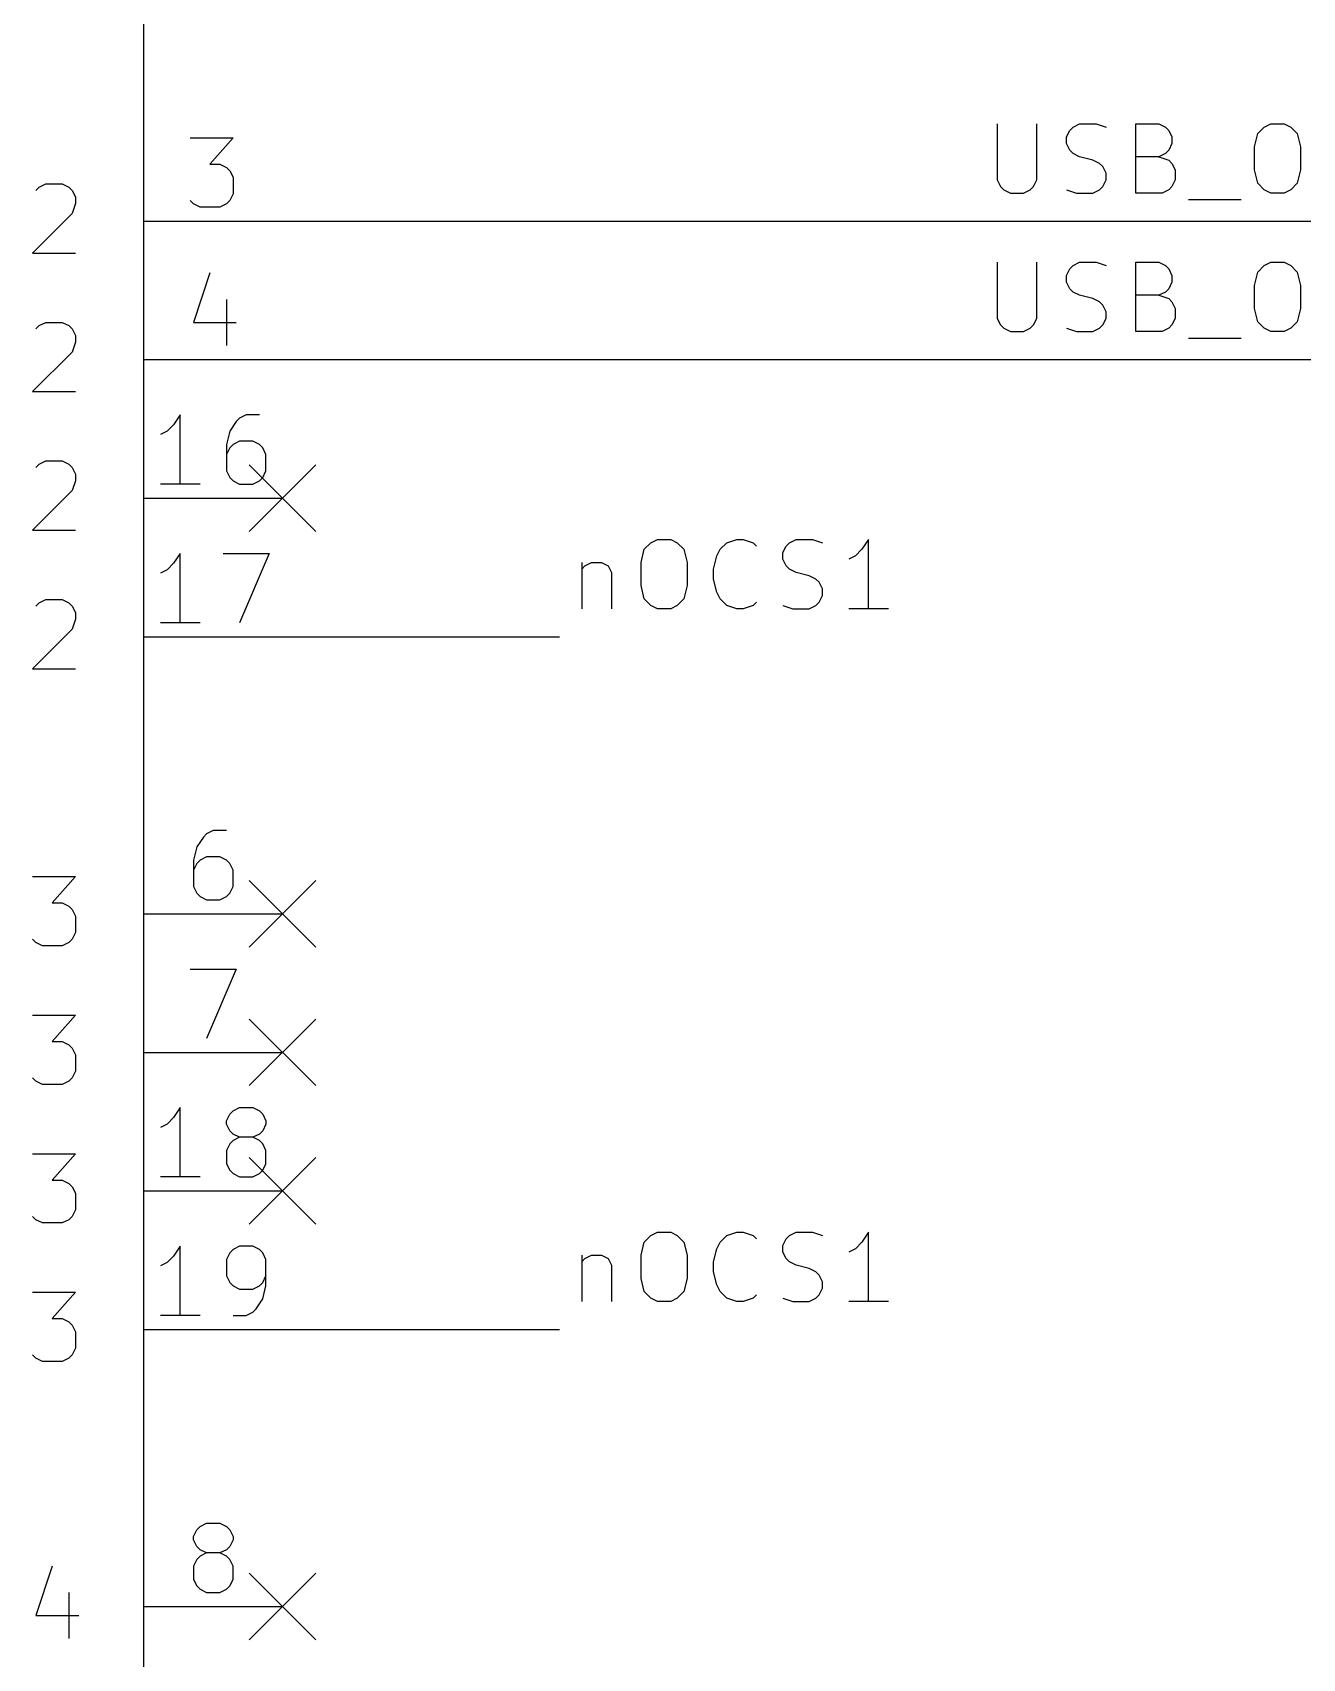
# Model space of a CAD drawing. Header units: millimetres. Extents: x 10 to 287, y -200 to -10.
# Drawn here: x 208.78 to 232.07, y -124.14 to -94.33 of the extents above; entities that cross this region are included whole.
import ezdxf

# ---------------------------------------------------------------- set-up
doc = ezdxf.new("R2010")
doc.units = ezdxf.units.MM
for name, color, linetype in [('BLUE', 174, 'CONTINUOUS'), ('GREENSIXTYFIVE', 129, 'CONTINUOUS'), ('LIGHTGREEN', 92, 'CONTINUOUS'), ('LIGHTRED', 12, 'CONTINUOUS'), ('RED', 14, 'CONTINUOUS'), ('REDSIX', 19, 'CONTINUOUS'), ('WHITE', 250, 'CONTINUOUS')]:
    doc.layers.add(name, color=color, linetype=linetype)

msp = doc.modelspace()

# ---------------------------------------------------------------- linework, layer by layer
at = {"layer": 'BLUE', "linetype": 'CONTINUOUS'}
for p, q in [((212.7504, -102.2604), (213.9696, -103.4796)), ((213.9696, -102.2604), (212.7504, -103.4796)), ((212.7504, -109.8804), (213.9696, -111.0996)), ((213.9696, -109.8804), (212.7504, -111.0996)), ((212.7504, -112.4204), (213.9696, -113.6396)), ((213.9696, -112.4204), (212.7504, -113.6396)), ((212.7504, -114.9604), (213.9696, -116.1796)), ((213.9696, -114.9604), (212.7504, -116.1796)), ((212.7504, -122.5804), (213.9696, -123.7996)), ((213.9696, -122.5804), (212.7504, -123.7996))]:
    msp.add_line(p, q, dxfattribs=at)
at = {"layer": 'GREENSIXTYFIVE', "linetype": 'CONTINUOUS'}
for p, q in [((208.8364, -97.2285), (208.8968, -97.168)), ((208.8364, -97.2285), (208.8968, -97.168)), ((208.8968, -97.168), (209.0178, -97.1075)), ((208.8968, -97.168), (209.0178, -97.1075)), ((209.0178, -97.1075), (209.3202, -97.1075)), ((209.0178, -97.1075), (209.3202, -97.1075)), ((209.3202, -97.1075), (209.4411, -97.168)), ((209.3202, -97.1075), (209.4411, -97.168)), ((209.4411, -97.168), (209.5016, -97.2285)), ((209.4411, -97.168), (209.5016, -97.2285)), ((209.5016, -97.2285), (209.5621, -97.3494)), ((209.5016, -97.2285), (209.5621, -97.3494)), ((209.5621, -97.3494), (209.5621, -97.4704)), ((209.5621, -97.3494), (209.5621, -97.4704)), ((209.5016, -97.6518), (208.7759, -98.3775)), ((209.5016, -97.6518), (208.7759, -98.3775)), ((209.5621, -97.4704), (209.5016, -97.6518)), ((209.5621, -97.4704), (209.5016, -97.6518)), ((208.7759, -98.3775), (209.5621, -98.3775)), ((208.7759, -98.3775), (209.5621, -98.3775)), ((208.8364, -99.7685), (208.8968, -99.708)), ((208.8364, -99.7685), (208.8968, -99.708)), ((208.8968, -99.708), (209.0178, -99.6475)), ((208.8968, -99.708), (209.0178, -99.6475)), ((209.0178, -99.6475), (209.3202, -99.6475)), ((209.0178, -99.6475), (209.3202, -99.6475)), ((209.3202, -99.6475), (209.4411, -99.708)), ((209.3202, -99.6475), (209.4411, -99.708)), ((209.4411, -99.708), (209.5016, -99.7685)), ((209.4411, -99.708), (209.5016, -99.7685)), ((209.5016, -99.7685), (209.5621, -99.8894)), ((209.5016, -99.7685), (209.5621, -99.8894)), ((209.5621, -100.0104), (209.5016, -100.1918)), ((209.5621, -100.0104), (209.5016, -100.1918)), ((209.5621, -99.8894), (209.5621, -100.0104)), ((209.5621, -99.8894), (209.5621, -100.0104)), ((209.5016, -100.1918), (208.7759, -100.9175)), ((209.5016, -100.1918), (208.7759, -100.9175)), ((208.7759, -100.9175), (209.5621, -100.9175)), ((208.7759, -100.9175), (209.5621, -100.9175)), ((208.8968, -102.248), (209.0178, -102.1875)), ((208.8968, -102.248), (209.0178, -102.1875)), ((209.0178, -102.1875), (209.3202, -102.1875)), ((209.0178, -102.1875), (209.3202, -102.1875)), ((209.3202, -102.1875), (209.4411, -102.248)), ((209.3202, -102.1875), (209.4411, -102.248)), ((208.8364, -102.3085), (208.8968, -102.248)), ((208.8364, -102.3085), (208.8968, -102.248)), ((209.4411, -102.248), (209.5016, -102.3085)), ((209.4411, -102.248), (209.5016, -102.3085)), ((209.5016, -102.3085), (209.5621, -102.4294)), ((209.5016, -102.3085), (209.5621, -102.4294)), ((209.5621, -102.4294), (209.5621, -102.5504)), ((209.5621, -102.4294), (209.5621, -102.5504)), ((209.5016, -102.7318), (208.7759, -103.4575)), ((209.5016, -102.7318), (208.7759, -103.4575)), ((209.5621, -102.5504), (209.5016, -102.7318)), ((209.5621, -102.5504), (209.5016, -102.7318)), ((208.7759, -103.4575), (209.5621, -103.4575)), ((208.7759, -103.4575), (209.5621, -103.4575)), ((208.8364, -104.8485), (208.8968, -104.788)), ((208.8364, -104.8485), (208.8968, -104.788)), ((208.8968, -104.788), (209.0178, -104.7275)), ((208.8968, -104.788), (209.0178, -104.7275)), ((209.0178, -104.7275), (209.3202, -104.7275)), ((209.0178, -104.7275), (209.3202, -104.7275)), ((209.3202, -104.7275), (209.4411, -104.788)), ((209.3202, -104.7275), (209.4411, -104.788)), ((209.4411, -104.788), (209.5016, -104.8485)), ((209.4411, -104.788), (209.5016, -104.8485)), ((209.5016, -104.8485), (209.5621, -104.9694)), ((209.5016, -104.8485), (209.5621, -104.9694)), ((209.5621, -105.0904), (209.5016, -105.2718)), ((209.5621, -105.0904), (209.5016, -105.2718)), ((209.5621, -104.9694), (209.5621, -105.0904)), ((209.5621, -104.9694), (209.5621, -105.0904)), ((209.5016, -105.2718), (208.7759, -105.9975)), ((209.5016, -105.2718), (208.7759, -105.9975)), ((208.7759, -105.9975), (209.5621, -105.9975)), ((208.7759, -105.9975), (209.5621, -105.9975)), ((208.7759, -109.8075), (209.5621, -109.8075)), ((208.7759, -109.8075), (209.5621, -109.8075)), ((209.5621, -109.8075), (209.1387, -110.2913)), ((209.5621, -109.8075), (209.1387, -110.2913)), ((209.1387, -110.2913), (209.3202, -110.2913)), ((209.1387, -110.2913), (209.3202, -110.2913)), ((209.3202, -110.2913), (209.4411, -110.3518)), ((209.3202, -110.2913), (209.4411, -110.3518)), ((209.4411, -110.3518), (209.5016, -110.4123)), ((209.4411, -110.3518), (209.5016, -110.4123)), ((209.5016, -110.4123), (209.5621, -110.5332)), ((209.5016, -110.4123), (209.5621, -110.5332)), ((209.5621, -110.5332), (209.5621, -110.8356)), ((209.5621, -110.5332), (209.5621, -110.8356)), ((209.5621, -110.8356), (209.5016, -110.9566)), ((209.5621, -110.8356), (209.5016, -110.9566)), ((208.8364, -111.0171), (208.7759, -110.9566)), ((208.8364, -111.0171), (208.7759, -110.9566)), ((208.9573, -111.0775), (208.8364, -111.0171)), ((208.9573, -111.0775), (208.8364, -111.0171)), ((209.3202, -111.0775), (208.9573, -111.0775)), ((209.3202, -111.0775), (208.9573, -111.0775)), ((209.4411, -111.0171), (209.3202, -111.0775)), ((209.4411, -111.0171), (209.3202, -111.0775)), ((209.5016, -110.9566), (209.4411, -111.0171)), ((209.5016, -110.9566), (209.4411, -111.0171)), ((208.7759, -112.3475), (209.5621, -112.3475)), ((208.7759, -112.3475), (209.5621, -112.3475)), ((209.5621, -112.3475), (209.1387, -112.8313)), ((209.5621, -112.3475), (209.1387, -112.8313)), ((209.1387, -112.8313), (209.3202, -112.8313)), ((209.1387, -112.8313), (209.3202, -112.8313)), ((209.3202, -112.8313), (209.4411, -112.8918)), ((209.3202, -112.8313), (209.4411, -112.8918)), ((209.4411, -112.8918), (209.5016, -112.9523)), ((209.4411, -112.8918), (209.5016, -112.9523)), ((209.5016, -112.9523), (209.5621, -113.0732)), ((209.5016, -112.9523), (209.5621, -113.0732)), ((209.5621, -113.0732), (209.5621, -113.3756)), ((209.5621, -113.0732), (209.5621, -113.3756)), ((208.8364, -113.5571), (208.7759, -113.4966)), ((208.8364, -113.5571), (208.7759, -113.4966)), ((208.9573, -113.6175), (208.8364, -113.5571)), ((208.9573, -113.6175), (208.8364, -113.5571)), ((209.4411, -113.5571), (209.3202, -113.6175)), ((209.4411, -113.5571), (209.3202, -113.6175)), ((209.5016, -113.4966), (209.4411, -113.5571)), ((209.5016, -113.4966), (209.4411, -113.5571)), ((209.5621, -113.3756), (209.5016, -113.4966)), ((209.5621, -113.3756), (209.5016, -113.4966)), ((209.3202, -113.6175), (208.9573, -113.6175)), ((209.3202, -113.6175), (208.9573, -113.6175)), ((208.7759, -114.8875), (209.5621, -114.8875)), ((208.7759, -114.8875), (209.5621, -114.8875)), ((209.5621, -114.8875), (209.1387, -115.3713)), ((209.5621, -114.8875), (209.1387, -115.3713)), ((209.1387, -115.3713), (209.3202, -115.3713)), ((209.1387, -115.3713), (209.3202, -115.3713)), ((209.3202, -115.3713), (209.4411, -115.4318)), ((209.3202, -115.3713), (209.4411, -115.4318)), ((209.4411, -115.4318), (209.5016, -115.4923)), ((209.4411, -115.4318), (209.5016, -115.4923)), ((209.5016, -115.4923), (209.5621, -115.6132)), ((209.5016, -115.4923), (209.5621, -115.6132)), ((209.5621, -115.6132), (209.5621, -115.9156)), ((209.5621, -115.6132), (209.5621, -115.9156)), ((209.5621, -115.9156), (209.5016, -116.0366)), ((209.5621, -115.9156), (209.5016, -116.0366)), ((208.8364, -116.0971), (208.7759, -116.0366)), ((208.8364, -116.0971), (208.7759, -116.0366)), ((208.9573, -116.1575), (208.8364, -116.0971)), ((208.9573, -116.1575), (208.8364, -116.0971)), ((209.3202, -116.1575), (208.9573, -116.1575)), ((209.3202, -116.1575), (208.9573, -116.1575)), ((209.4411, -116.0971), (209.3202, -116.1575)), ((209.4411, -116.0971), (209.3202, -116.1575)), ((209.5016, -116.0366), (209.4411, -116.0971)), ((209.5016, -116.0366), (209.4411, -116.0971)), ((208.7759, -117.4275), (209.5621, -117.4275)), ((208.7759, -117.4275), (209.5621, -117.4275)), ((209.5621, -117.4275), (209.1387, -117.9113)), ((209.5621, -117.4275), (209.1387, -117.9113)), ((209.1387, -117.9113), (209.3202, -117.9113)), ((209.1387, -117.9113), (209.3202, -117.9113)), ((209.3202, -117.9113), (209.4411, -117.9718)), ((209.3202, -117.9113), (209.4411, -117.9718)), ((209.4411, -117.9718), (209.5016, -118.0323)), ((209.4411, -117.9718), (209.5016, -118.0323)), ((209.5016, -118.0323), (209.5621, -118.1532)), ((209.5016, -118.0323), (209.5621, -118.1532)), ((209.5621, -118.1532), (209.5621, -118.4556)), ((209.5621, -118.1532), (209.5621, -118.4556)), ((208.8364, -118.6371), (208.7759, -118.5766)), ((208.8364, -118.6371), (208.7759, -118.5766)), ((209.5016, -118.5766), (209.4411, -118.6371)), ((209.5016, -118.5766), (209.4411, -118.6371)), ((209.5621, -118.4556), (209.5016, -118.5766)), ((209.5621, -118.4556), (209.5016, -118.5766)), ((208.9573, -118.6975), (208.8364, -118.6371)), ((208.9573, -118.6975), (208.8364, -118.6371)), ((209.3202, -118.6975), (208.9573, -118.6975)), ((209.3202, -118.6975), (208.9573, -118.6975)), ((209.4411, -118.6371), (209.3202, -118.6975)), ((209.4411, -118.6371), (209.3202, -118.6975)), ((209.1387, -122.4471), (208.8364, -123.3542)), ((209.1387, -122.4471), (208.8364, -123.3542)), ((209.4411, -122.9309), (209.4411, -123.7775)), ((209.4411, -122.9309), (209.4411, -123.7775)), ((208.8364, -123.3542), (209.6225, -123.3542)), ((208.8364, -123.3542), (209.6225, -123.3542))]:
    msp.add_line(p, q, dxfattribs=at)
at = {"layer": 'LIGHTGREEN', "linetype": 'CONTINUOUS'}
for p, q in [((213.36, -97.79), (243.84, -97.79)), ((213.36, -100.33), (241.3, -100.33)), ((213.36, -105.41), (218.44, -105.41)), ((213.36, -118.11), (218.44, -118.11))]:
    msp.add_line(p, q, dxfattribs=at)
at = {"layer": 'LIGHTRED', "linetype": 'CONTINUOUS'}
for p, q in [((211.6667, -96.2629), (212.4529, -96.2629)), ((211.6667, -96.2629), (212.4529, -96.2629)), ((212.4529, -96.2629), (212.0295, -96.7467)), ((212.4529, -96.2629), (212.0295, -96.7467)), ((212.0295, -96.7467), (212.211, -96.7467)), ((212.0295, -96.7467), (212.211, -96.7467)), ((212.211, -96.7467), (212.3319, -96.8072)), ((212.211, -96.7467), (212.3319, -96.8072)), ((212.3319, -96.8072), (212.3924, -96.8677)), ((212.3319, -96.8072), (212.3924, -96.8677)), ((212.3924, -96.8677), (212.4529, -96.9886)), ((212.3924, -96.8677), (212.4529, -96.9886)), ((212.4529, -96.9886), (212.4529, -97.291)), ((212.4529, -96.9886), (212.4529, -97.291)), ((211.7272, -97.4725), (211.6667, -97.412)), ((211.7272, -97.4725), (211.6667, -97.412)), ((212.3924, -97.412), (212.3319, -97.4725)), ((212.3924, -97.412), (212.3319, -97.4725)), ((212.4529, -97.291), (212.3924, -97.412)), ((212.4529, -97.291), (212.3924, -97.412)), ((211.8481, -97.5329), (211.7272, -97.4725)), ((211.8481, -97.5329), (211.7272, -97.4725)), ((212.211, -97.5329), (211.8481, -97.5329)), ((212.211, -97.5329), (211.8481, -97.5329)), ((212.3319, -97.4725), (212.211, -97.5329)), ((212.3319, -97.4725), (212.211, -97.5329)), ((212.0295, -98.7425), (211.7272, -99.6496)), ((212.0295, -98.7425), (211.7272, -99.6496)), ((212.3319, -99.2263), (212.3319, -100.0729)), ((212.3319, -99.2263), (212.3319, -100.0729)), ((211.7272, -99.6496), (212.5133, -99.6496)), ((211.7272, -99.6496), (212.5133, -99.6496)), ((211.4852, -101.3429), (211.3643, -101.5244)), ((211.4852, -101.3429), (211.3643, -101.5244)), ((211.4852, -102.6129), (211.4852, -101.3429)), ((211.4852, -102.6129), (211.4852, -101.3429)), ((212.6947, -101.3429), (212.5738, -101.4034)), ((212.6947, -101.3429), (212.5738, -101.4034)), ((212.9366, -101.3429), (212.6947, -101.3429)), ((212.9366, -101.3429), (212.6947, -101.3429)), ((211.3643, -101.5244), (211.2433, -101.6453)), ((211.3643, -101.5244), (211.2433, -101.6453)), ((212.5133, -101.4639), (212.3923, -101.6453)), ((212.5133, -101.4639), (212.3923, -101.6453)), ((212.5738, -101.4034), (212.5133, -101.4639)), ((212.5738, -101.4034), (212.5133, -101.4639)), ((211.2433, -101.6453), (211.1224, -101.7058)), ((211.2433, -101.6453), (211.1224, -101.7058)), ((212.3923, -101.6453), (212.3319, -101.8872)), ((212.3923, -101.6453), (212.3319, -101.8872)), ((212.3319, -101.8872), (212.3319, -102.371)), ((212.3319, -101.8872), (212.3319, -102.371)), ((212.4528, -101.8872), (212.3923, -101.9477)), ((212.4528, -101.8872), (212.3923, -101.9477)), ((212.5738, -101.8267), (212.4528, -101.8872)), ((212.5738, -101.8267), (212.4528, -101.8872)), ((212.8157, -101.8267), (212.5738, -101.8267)), ((212.8157, -101.8267), (212.5738, -101.8267)), ((212.9366, -101.8872), (212.8157, -101.8267)), ((212.9366, -101.8872), (212.8157, -101.8267)), ((212.9971, -101.9477), (212.9366, -101.8872)), ((212.9971, -101.9477), (212.9366, -101.8872)), ((212.3923, -101.9477), (212.3319, -102.0686)), ((212.3923, -101.9477), (212.3319, -102.0686)), ((213.0576, -102.0686), (212.9971, -101.9477)), ((213.0576, -102.0686), (212.9971, -101.9477)), ((213.0576, -102.371), (213.0576, -102.0686)), ((213.0576, -102.371), (213.0576, -102.0686)), ((212.3319, -102.371), (212.3923, -102.492)), ((212.3319, -102.371), (212.3923, -102.492)), ((212.3923, -102.492), (212.4528, -102.5525)), ((212.3923, -102.492), (212.4528, -102.5525)), ((212.9366, -102.5525), (212.9971, -102.492)), ((212.9366, -102.5525), (212.9971, -102.492)), ((212.9971, -102.492), (213.0576, -102.371)), ((212.9971, -102.492), (213.0576, -102.371)), ((211.8481, -102.6129), (211.1224, -102.6129)), ((211.8481, -102.6129), (211.1224, -102.6129)), ((212.4528, -102.5525), (212.5738, -102.6129)), ((212.4528, -102.5525), (212.5738, -102.6129)), ((212.5738, -102.6129), (212.8157, -102.6129)), ((212.5738, -102.6129), (212.8157, -102.6129)), ((212.8157, -102.6129), (212.9366, -102.5525)), ((212.8157, -102.6129), (212.9366, -102.5525)), ((211.4852, -103.8829), (211.3643, -104.0644)), ((211.4852, -103.8829), (211.3643, -104.0644)), ((211.4852, -105.1529), (211.4852, -103.8829)), ((211.4852, -105.1529), (211.4852, -103.8829)), ((212.2714, -103.8829), (213.118, -103.8829)), ((212.2714, -103.8829), (213.118, -103.8829)), ((213.118, -103.8829), (212.5738, -105.1529)), ((213.118, -103.8829), (212.5738, -105.1529)), ((211.2433, -104.1853), (211.1224, -104.2458)), ((211.2433, -104.1853), (211.1224, -104.2458)), ((211.3643, -104.0644), (211.2433, -104.1853)), ((211.3643, -104.0644), (211.2433, -104.1853)), ((211.8481, -105.1529), (211.1224, -105.1529)), ((211.8481, -105.1529), (211.1224, -105.1529)), ((211.9086, -109.0839), (211.7876, -109.2653)), ((211.9086, -109.0839), (211.7876, -109.2653)), ((211.9691, -109.0234), (211.9086, -109.0839)), ((211.9691, -109.0234), (211.9086, -109.0839)), ((212.09, -108.9629), (211.9691, -109.0234)), ((212.09, -108.9629), (211.9691, -109.0234)), ((212.3319, -108.9629), (212.09, -108.9629)), ((212.3319, -108.9629), (212.09, -108.9629)), ((211.7876, -109.2653), (211.7272, -109.5072)), ((211.7876, -109.2653), (211.7272, -109.5072)), ((211.7272, -109.5072), (211.7272, -109.991)), ((211.7272, -109.5072), (211.7272, -109.991)), ((211.7876, -109.5677), (211.7272, -109.6886)), ((211.7876, -109.5677), (211.7272, -109.6886)), ((211.8481, -109.5072), (211.7876, -109.5677)), ((211.8481, -109.5072), (211.7876, -109.5677)), ((211.9691, -109.4467), (211.8481, -109.5072)), ((211.9691, -109.4467), (211.8481, -109.5072)), ((212.211, -109.4467), (211.9691, -109.4467)), ((212.211, -109.4467), (211.9691, -109.4467)), ((212.3319, -109.5072), (212.211, -109.4467)), ((212.3319, -109.5072), (212.211, -109.4467)), ((212.3924, -109.5677), (212.3319, -109.5072)), ((212.3924, -109.5677), (212.3319, -109.5072)), ((212.4529, -109.6886), (212.3924, -109.5677)), ((212.4529, -109.6886), (212.3924, -109.5677)), ((212.4529, -109.991), (212.4529, -109.6886)), ((212.4529, -109.991), (212.4529, -109.6886)), ((211.7272, -109.991), (211.7876, -110.112)), ((211.7272, -109.991), (211.7876, -110.112)), ((211.7876, -110.112), (211.8481, -110.1725)), ((211.7876, -110.112), (211.8481, -110.1725)), ((211.8481, -110.1725), (211.9691, -110.2329)), ((211.8481, -110.1725), (211.9691, -110.2329)), ((211.9691, -110.2329), (212.211, -110.2329)), ((211.9691, -110.2329), (212.211, -110.2329)), ((212.211, -110.2329), (212.3319, -110.1725)), ((212.211, -110.2329), (212.3319, -110.1725)), ((212.3319, -110.1725), (212.3924, -110.112)), ((212.3319, -110.1725), (212.3924, -110.112)), ((212.3924, -110.112), (212.4529, -109.991)), ((212.3924, -110.112), (212.4529, -109.991)), ((211.6667, -111.5029), (212.5133, -111.5029)), ((211.6667, -111.5029), (212.5133, -111.5029)), ((212.5133, -111.5029), (211.9691, -112.7729)), ((212.5133, -111.5029), (211.9691, -112.7729)), ((211.4852, -114.0429), (211.3643, -114.2244)), ((211.4852, -114.0429), (211.3643, -114.2244)), ((211.4852, -115.3129), (211.4852, -114.0429)), ((211.4852, -115.3129), (211.4852, -114.0429)), ((212.3923, -114.1639), (212.4528, -114.1034)), ((212.3923, -114.1639), (212.4528, -114.1034)), ((212.4528, -114.1034), (212.5738, -114.0429)), ((212.4528, -114.1034), (212.5738, -114.0429)), ((212.5738, -114.0429), (212.8157, -114.0429)), ((212.5738, -114.0429), (212.8157, -114.0429)), ((212.8157, -114.0429), (212.9366, -114.1034)), ((212.8157, -114.0429), (212.9366, -114.1034)), ((212.9366, -114.1034), (212.9971, -114.1639)), ((212.9366, -114.1034), (212.9971, -114.1639)), ((211.2433, -114.3453), (211.1224, -114.4058)), ((211.2433, -114.3453), (211.1224, -114.4058)), ((211.3643, -114.2244), (211.2433, -114.3453)), ((211.3643, -114.2244), (211.2433, -114.3453)), ((212.3319, -114.2848), (212.3923, -114.1639)), ((212.3319, -114.2848), (212.3923, -114.1639)), ((212.3319, -114.3453), (212.3319, -114.2848)), ((212.3319, -114.3453), (212.3319, -114.2848)), ((212.3923, -114.4663), (212.3319, -114.3453)), ((212.3923, -114.4663), (212.3319, -114.3453)), ((212.9971, -114.1639), (213.0576, -114.2848)), ((212.9971, -114.1639), (213.0576, -114.2848)), ((213.0576, -114.3453), (212.9971, -114.4663)), ((213.0576, -114.3453), (212.9971, -114.4663)), ((213.0576, -114.2848), (213.0576, -114.3453)), ((213.0576, -114.2848), (213.0576, -114.3453)), ((212.3923, -114.7082), (212.3319, -114.8291)), ((212.3923, -114.7082), (212.3319, -114.8291)), ((212.4528, -114.5267), (212.3923, -114.4663)), ((212.4528, -114.5267), (212.3923, -114.4663)), ((212.4528, -114.6477), (212.3923, -114.7082)), ((212.4528, -114.6477), (212.3923, -114.7082)), ((212.5738, -114.5872), (212.4528, -114.5267)), ((212.5738, -114.5872), (212.4528, -114.5267)), ((212.5738, -114.5872), (212.4528, -114.6477)), ((212.5738, -114.5872), (212.4528, -114.6477)), ((212.8157, -114.5872), (212.5738, -114.5872)), ((212.8157, -114.5872), (212.5738, -114.5872)), ((212.9366, -114.5267), (212.8157, -114.5872)), ((212.9366, -114.5267), (212.8157, -114.5872)), ((212.9366, -114.6477), (212.8157, -114.5872)), ((212.9366, -114.6477), (212.8157, -114.5872)), ((212.9971, -114.4663), (212.9366, -114.5267)), ((212.9971, -114.4663), (212.9366, -114.5267)), ((212.9971, -114.7082), (212.9366, -114.6477)), ((212.9971, -114.7082), (212.9366, -114.6477)), ((213.0576, -114.8291), (212.9971, -114.7082)), ((213.0576, -114.8291), (212.9971, -114.7082)), ((212.3319, -114.8291), (212.3319, -115.071)), ((212.3319, -114.8291), (212.3319, -115.071)), ((213.0576, -115.071), (213.0576, -114.8291)), ((213.0576, -115.071), (213.0576, -114.8291)), ((211.8481, -115.3129), (211.1224, -115.3129)), ((211.8481, -115.3129), (211.1224, -115.3129)), ((212.3319, -115.071), (212.3923, -115.192)), ((212.3319, -115.071), (212.3923, -115.192)), ((212.3923, -115.192), (212.4528, -115.2525)), ((212.3923, -115.192), (212.4528, -115.2525)), ((212.4528, -115.2525), (212.5738, -115.3129)), ((212.4528, -115.2525), (212.5738, -115.3129)), ((212.5738, -115.3129), (212.8157, -115.3129)), ((212.5738, -115.3129), (212.8157, -115.3129)), ((212.8157, -115.3129), (212.9366, -115.2525)), ((212.8157, -115.3129), (212.9366, -115.2525)), ((212.9366, -115.2525), (212.9971, -115.192)), ((212.9366, -115.2525), (212.9971, -115.192)), ((212.9971, -115.192), (213.0576, -115.071)), ((212.9971, -115.192), (213.0576, -115.071)), ((211.3643, -116.7644), (211.2433, -116.8853)), ((211.3643, -116.7644), (211.2433, -116.8853)), ((211.4852, -116.5829), (211.3643, -116.7644)), ((211.4852, -116.5829), (211.3643, -116.7644)), ((211.4852, -117.8529), (211.4852, -116.5829)), ((211.4852, -117.8529), (211.4852, -116.5829)), ((212.3923, -116.7039), (212.3319, -116.8248)), ((212.3923, -116.7039), (212.3319, -116.8248)), ((212.3319, -116.8248), (212.3319, -117.1272)), ((212.3319, -116.8248), (212.3319, -117.1272)), ((212.4528, -116.6434), (212.3923, -116.7039)), ((212.4528, -116.6434), (212.3923, -116.7039)), ((212.5738, -116.5829), (212.4528, -116.6434)), ((212.5738, -116.5829), (212.4528, -116.6434)), ((212.8157, -116.5829), (212.5738, -116.5829)), ((212.8157, -116.5829), (212.5738, -116.5829)), ((212.9366, -116.6434), (212.8157, -116.5829)), ((212.9366, -116.6434), (212.8157, -116.5829)), ((212.9971, -116.7039), (212.9366, -116.6434)), ((212.9971, -116.7039), (212.9366, -116.6434)), ((213.0576, -116.8248), (212.9971, -116.7039)), ((213.0576, -116.8248), (212.9971, -116.7039)), ((213.0576, -117.3086), (213.0576, -116.8248)), ((213.0576, -117.3086), (213.0576, -116.8248)), ((211.2433, -116.8853), (211.1224, -116.9458)), ((211.2433, -116.8853), (211.1224, -116.9458)), ((212.3319, -117.1272), (212.3923, -117.2482)), ((212.3319, -117.1272), (212.3923, -117.2482)), ((212.9971, -117.2482), (213.0576, -117.1272)), ((212.9971, -117.2482), (213.0576, -117.1272)), ((212.3923, -117.2482), (212.4528, -117.3086)), ((212.3923, -117.2482), (212.4528, -117.3086)), ((212.4528, -117.3086), (212.5738, -117.3691)), ((212.4528, -117.3086), (212.5738, -117.3691)), ((212.5738, -117.3691), (212.8157, -117.3691)), ((212.5738, -117.3691), (212.8157, -117.3691)), ((212.8157, -117.3691), (212.9366, -117.3086)), ((212.8157, -117.3691), (212.9366, -117.3086)), ((212.9366, -117.3086), (212.9971, -117.2482)), ((212.9366, -117.3086), (212.9971, -117.2482)), ((212.9971, -117.5505), (213.0576, -117.3086)), ((212.9971, -117.5505), (213.0576, -117.3086)), ((212.8157, -117.7925), (212.8761, -117.732)), ((212.8157, -117.7925), (212.8761, -117.732)), ((212.8761, -117.732), (212.9971, -117.5505)), ((212.8761, -117.732), (212.9971, -117.5505)), ((211.8481, -117.8529), (211.1224, -117.8529)), ((211.8481, -117.8529), (211.1224, -117.8529)), ((212.4528, -117.8529), (212.6947, -117.8529)), ((212.4528, -117.8529), (212.6947, -117.8529)), ((212.6947, -117.8529), (212.8157, -117.7925)), ((212.6947, -117.8529), (212.8157, -117.7925)), ((211.7272, -121.9048), (211.7876, -121.7839)), ((211.7272, -121.9048), (211.7876, -121.7839)), ((211.7272, -121.9653), (211.7272, -121.9048)), ((211.7272, -121.9653), (211.7272, -121.9048)), ((211.7876, -121.7839), (211.8481, -121.7234)), ((211.7876, -121.7839), (211.8481, -121.7234)), ((211.8481, -121.7234), (211.9691, -121.6629)), ((211.8481, -121.7234), (211.9691, -121.6629)), ((211.9691, -121.6629), (212.211, -121.6629)), ((211.9691, -121.6629), (212.211, -121.6629)), ((212.211, -121.6629), (212.3319, -121.7234)), ((212.211, -121.6629), (212.3319, -121.7234)), ((212.3319, -121.7234), (212.3924, -121.7839)), ((212.3319, -121.7234), (212.3924, -121.7839)), ((212.3924, -121.7839), (212.4529, -121.9048)), ((212.3924, -121.7839), (212.4529, -121.9048)), ((212.4529, -121.9048), (212.4529, -121.9653)), ((212.4529, -121.9048), (212.4529, -121.9653)), ((211.7876, -122.0863), (211.7272, -121.9653)), ((211.7876, -122.0863), (211.7272, -121.9653)), ((211.8481, -122.1467), (211.7876, -122.0863)), ((211.8481, -122.1467), (211.7876, -122.0863)), ((211.9691, -122.2072), (211.8481, -122.1467)), ((211.9691, -122.2072), (211.8481, -122.1467)), ((211.9691, -122.2072), (211.8481, -122.2677)), ((211.9691, -122.2072), (211.8481, -122.2677)), ((212.211, -122.2072), (211.9691, -122.2072)), ((212.211, -122.2072), (211.9691, -122.2072)), ((212.3319, -122.1467), (212.211, -122.2072)), ((212.3319, -122.1467), (212.211, -122.2072)), ((212.3319, -122.2677), (212.211, -122.2072)), ((212.3319, -122.2677), (212.211, -122.2072)), ((212.3924, -122.0863), (212.3319, -122.1467)), ((212.3924, -122.0863), (212.3319, -122.1467)), ((212.4529, -121.9653), (212.3924, -122.0863)), ((212.4529, -121.9653), (212.3924, -122.0863)), ((211.7876, -122.3282), (211.7272, -122.4491)), ((211.7876, -122.3282), (211.7272, -122.4491)), ((211.7272, -122.4491), (211.7272, -122.691)), ((211.7272, -122.4491), (211.7272, -122.691)), ((211.8481, -122.2677), (211.7876, -122.3282)), ((211.8481, -122.2677), (211.7876, -122.3282)), ((212.3924, -122.3282), (212.3319, -122.2677)), ((212.3924, -122.3282), (212.3319, -122.2677)), ((212.4529, -122.4491), (212.3924, -122.3282)), ((212.4529, -122.4491), (212.3924, -122.3282)), ((212.4529, -122.691), (212.4529, -122.4491)), ((212.4529, -122.691), (212.4529, -122.4491)), ((211.7272, -122.691), (211.7876, -122.812)), ((211.7272, -122.691), (211.7876, -122.812)), ((212.3924, -122.812), (212.4529, -122.691)), ((212.3924, -122.812), (212.4529, -122.691)), ((211.7876, -122.812), (211.8481, -122.8725)), ((211.7876, -122.812), (211.8481, -122.8725)), ((211.8481, -122.8725), (211.9691, -122.9329)), ((211.8481, -122.8725), (211.9691, -122.9329)), ((211.9691, -122.9329), (212.211, -122.9329)), ((211.9691, -122.9329), (212.211, -122.9329)), ((212.211, -122.9329), (212.3319, -122.8725)), ((212.211, -122.9329), (212.3319, -122.8725)), ((212.3319, -122.8725), (212.3924, -122.812)), ((212.3319, -122.8725), (212.3924, -122.812))]:
    msp.add_line(p, q, dxfattribs=at)
at = {"layer": 'RED', "linetype": 'CONTINUOUS'}
for p, q in [((210.82, -143.51), (210.82, -72.39)), ((210.82, -97.79), (213.36, -97.79)), ((210.82, -97.79), (213.36, -97.79)), ((210.82, -100.33), (213.36, -100.33)), ((210.82, -100.33), (213.36, -100.33)), ((210.82, -102.87), (213.36, -102.87)), ((210.82, -102.87), (213.36, -102.87)), ((210.82, -105.41), (213.36, -105.41)), ((210.82, -105.41), (213.36, -105.41)), ((210.82, -110.49), (213.36, -110.49)), ((210.82, -110.49), (213.36, -110.49)), ((210.82, -113.03), (213.36, -113.03)), ((210.82, -113.03), (213.36, -113.03)), ((210.82, -115.57), (213.36, -115.57)), ((210.82, -115.57), (213.36, -115.57)), ((210.82, -118.11), (213.36, -118.11)), ((210.82, -118.11), (213.36, -118.11)), ((210.82, -123.19), (213.36, -123.19)), ((210.82, -123.19), (213.36, -123.19))]:
    msp.add_line(p, q, dxfattribs=at)
at = {"layer": 'REDSIX', "linetype": 'CONTINUOUS'}
for p, q in [((226.4667, -96.0069), (226.4667, -97.035)), ((227.1924, -97.035), (227.1924, -96.0069)), ((227.7368, -96.2488), (227.7972, -96.1279)), ((227.7368, -96.3698), (227.7368, -96.2488)), ((227.7972, -96.1279), (227.8577, -96.0674)), ((227.8577, -96.0674), (227.9787, -96.0069)), ((227.9787, -96.0069), (228.281, -96.0069)), ((228.281, -96.0069), (228.4625, -96.0674)), ((229.0067, -97.2769), (229.0067, -96.0069)), ((229.0067, -96.0069), (229.4301, -96.0069)), ((229.4301, -96.0069), (229.551, -96.0674)), ((229.551, -96.0674), (229.6115, -96.1279)), ((229.6115, -96.1279), (229.672, -96.2488)), ((229.672, -96.2488), (229.672, -96.3698)), ((231.1839, -96.4303), (231.2443, -96.1884)), ((231.2443, -96.1884), (231.3653, -96.0674)), ((231.3653, -96.0674), (231.4862, -96.0069)), ((231.4862, -96.0069), (231.7281, -96.0069)), ((231.7281, -96.0069), (231.8491, -96.0674)), ((231.8491, -96.0674), (231.97, -96.1884)), ((231.97, -96.1884), (232.0305, -96.4303)), ((227.7972, -96.4907), (227.7368, -96.3698)), ((227.8577, -96.5512), (227.7972, -96.4907)), ((227.9787, -96.6117), (227.8577, -96.5512)), ((229.551, -96.5512), (229.4301, -96.6117)), ((229.6115, -96.4907), (229.551, -96.5512)), ((229.672, -96.3698), (229.6115, -96.4907)), ((231.1839, -96.8536), (231.1839, -96.4303)), ((232.0305, -96.4303), (232.0305, -96.8536)), ((228.2206, -96.6722), (227.9787, -96.6117)), ((228.3415, -96.7326), (228.2206, -96.6722)), ((228.402, -96.7931), (228.3415, -96.7326)), ((228.4625, -96.9141), (228.402, -96.7931)), ((229.4301, -96.6117), (229.0067, -96.6117)), ((229.4301, -96.6117), (229.6115, -96.6722)), ((229.6115, -96.6722), (229.672, -96.7326)), ((229.672, -96.7326), (229.7324, -96.8536)), ((229.7324, -96.8536), (229.7324, -97.035)), ((231.2443, -97.0955), (231.1839, -96.8536)), ((232.0305, -96.8536), (231.97, -97.0955)), ((226.4667, -97.035), (226.5272, -97.156)), ((226.5272, -97.156), (226.5877, -97.2165)), ((227.0715, -97.2165), (227.132, -97.156)), ((227.132, -97.156), (227.1924, -97.035)), ((228.3415, -97.2165), (228.402, -97.156)), ((228.402, -97.156), (228.4625, -97.035)), ((228.4625, -97.035), (228.4625, -96.9141)), ((229.672, -97.156), (229.6115, -97.2165)), ((229.7324, -97.035), (229.672, -97.156)), ((231.3653, -97.2165), (231.2443, -97.0955)), ((231.97, -97.0955), (231.8491, -97.2165)), ((226.5877, -97.2165), (226.7086, -97.2769)), ((226.7086, -97.2769), (226.9505, -97.2769)), ((226.9505, -97.2769), (227.0715, -97.2165)), ((227.7368, -97.2165), (227.9182, -97.2769)), ((227.9182, -97.2769), (228.2206, -97.2769)), ((228.2206, -97.2769), (228.3415, -97.2165)), ((229.4905, -97.2769), (229.0067, -97.2769)), ((229.6115, -97.2165), (229.4905, -97.2769)), ((229.9744, -97.3979), (230.942, -97.3979)), ((231.4862, -97.2769), (231.3653, -97.2165)), ((231.7281, -97.2769), (231.4862, -97.2769)), ((231.8491, -97.2165), (231.7281, -97.2769)), ((226.4667, -98.5469), (226.4667, -99.575)), ((227.1924, -99.575), (227.1924, -98.5469)), ((227.7972, -98.6679), (227.8577, -98.6074)), ((227.8577, -98.6074), (227.9787, -98.5469)), ((227.9787, -98.5469), (228.281, -98.5469)), ((228.281, -98.5469), (228.4625, -98.6074)), ((229.0067, -99.8169), (229.0067, -98.5469)), ((229.0067, -98.5469), (229.4301, -98.5469)), ((229.4301, -98.5469), (229.551, -98.6074)), ((229.551, -98.6074), (229.6115, -98.6679)), ((231.2443, -98.7284), (231.3653, -98.6074)), ((231.3653, -98.6074), (231.4862, -98.5469)), ((231.4862, -98.5469), (231.7281, -98.5469)), ((231.7281, -98.5469), (231.8491, -98.6074)), ((231.8491, -98.6074), (231.97, -98.7284)), ((227.7368, -98.7888), (227.7972, -98.6679)), ((227.7368, -98.9098), (227.7368, -98.7888)), ((227.7972, -99.0307), (227.7368, -98.9098)), ((229.6115, -98.6679), (229.672, -98.7888)), ((229.672, -98.9098), (229.6115, -99.0307)), ((229.672, -98.7888), (229.672, -98.9098)), ((231.1839, -98.9703), (231.2443, -98.7284)), ((231.97, -98.7284), (232.0305, -98.9703)), ((227.8577, -99.0912), (227.7972, -99.0307)), ((227.9787, -99.1517), (227.8577, -99.0912)), ((228.2206, -99.2122), (227.9787, -99.1517)), ((228.3415, -99.2726), (228.2206, -99.2122)), ((229.4301, -99.1517), (229.0067, -99.1517)), ((229.551, -99.0912), (229.4301, -99.1517)), ((229.4301, -99.1517), (229.6115, -99.2122)), ((229.6115, -99.0307), (229.551, -99.0912)), ((229.6115, -99.2122), (229.672, -99.2726)), ((231.1839, -99.3936), (231.1839, -98.9703)), ((232.0305, -98.9703), (232.0305, -99.3936)), ((228.402, -99.3331), (228.3415, -99.2726)), ((228.4625, -99.4541), (228.402, -99.3331)), ((228.4625, -99.575), (228.4625, -99.4541)), ((229.672, -99.2726), (229.7324, -99.3936)), ((229.7324, -99.3936), (229.7324, -99.575)), ((231.2443, -99.6355), (231.1839, -99.3936)), ((232.0305, -99.3936), (231.97, -99.6355)), ((226.4667, -99.575), (226.5272, -99.696)), ((226.5272, -99.696), (226.5877, -99.7565)), ((226.5877, -99.7565), (226.7086, -99.8169)), ((226.7086, -99.8169), (226.9505, -99.8169)), ((226.9505, -99.8169), (227.0715, -99.7565)), ((227.0715, -99.7565), (227.132, -99.696)), ((227.132, -99.696), (227.1924, -99.575)), ((227.7368, -99.7565), (227.9182, -99.8169)), ((227.9182, -99.8169), (228.2206, -99.8169)), ((228.2206, -99.8169), (228.3415, -99.7565)), ((228.3415, -99.7565), (228.402, -99.696)), ((228.402, -99.696), (228.4625, -99.575)), ((229.4905, -99.8169), (229.0067, -99.8169)), ((229.6115, -99.7565), (229.4905, -99.8169)), ((229.672, -99.696), (229.6115, -99.7565)), ((229.7324, -99.575), (229.672, -99.696)), ((231.3653, -99.7565), (231.2443, -99.6355)), ((231.4862, -99.8169), (231.3653, -99.7565)), ((231.7281, -99.8169), (231.4862, -99.8169)), ((231.8491, -99.7565), (231.7281, -99.8169)), ((231.97, -99.6355), (231.8491, -99.7565)), ((229.9744, -99.9379), (230.942, -99.9379)), ((219.9957, -103.8084), (220.1167, -103.6874)), ((220.1167, -103.6874), (220.2376, -103.6269)), ((220.2376, -103.6269), (220.4795, -103.6269)), ((220.4795, -103.6269), (220.6005, -103.6874)), ((220.6005, -103.6874), (220.7214, -103.8084)), ((221.3867, -103.8084), (221.5077, -103.6874)), ((221.5077, -103.6874), (221.6891, -103.6269)), ((221.6891, -103.6269), (221.81, -103.6269)), ((221.81, -103.6269), (221.9915, -103.6874)), ((221.9915, -103.6874), (222.0519, -103.7479)), ((222.5962, -103.7479), (222.6567, -103.6874)), ((222.6567, -103.6874), (222.7777, -103.6269)), ((222.7777, -103.6269), (223.08, -103.6269)), ((223.08, -103.6269), (223.2615, -103.6874)), ((224.1081, -103.6269), (223.9872, -103.8084)), ((224.1081, -104.8969), (224.1081, -103.6269)), ((219.9353, -104.0503), (219.9957, -103.8084)), ((220.7214, -103.8084), (220.7819, -104.0503)), ((221.2658, -104.1712), (221.3262, -103.9293)), ((221.3262, -103.9293), (221.3867, -103.8084)), ((222.5358, -103.8688), (222.5962, -103.7479)), ((222.5358, -103.9898), (222.5358, -103.8688)), ((222.5962, -104.1107), (222.5358, -103.9898)), ((223.8662, -103.9293), (223.7453, -103.9898)), ((223.9872, -103.8084), (223.8662, -103.9293)), ((218.8467, -104.0503), (218.8467, -104.8969)), ((218.8467, -104.1712), (218.9072, -104.1107)), ((218.9072, -104.1107), (219.0282, -104.0503)), ((219.0282, -104.0503), (219.2096, -104.0503)), ((219.2096, -104.0503), (219.3305, -104.1107)), ((219.3305, -104.1107), (219.391, -104.2317)), ((219.391, -104.2317), (219.391, -104.8969)), ((219.9353, -104.4736), (219.9353, -104.0503)), ((220.7819, -104.0503), (220.7819, -104.4736)), ((221.2658, -104.3526), (221.2658, -104.1712)), ((222.6567, -104.1712), (222.5962, -104.1107)), ((222.7777, -104.2317), (222.6567, -104.1712)), ((223.0196, -104.2922), (222.7777, -104.2317)), ((223.1405, -104.3526), (223.0196, -104.2922)), ((219.9957, -104.7155), (219.9353, -104.4736)), ((220.7819, -104.4736), (220.7214, -104.7155)), ((221.3262, -104.5945), (221.2658, -104.3526)), ((221.3867, -104.7155), (221.3262, -104.5945)), ((223.201, -104.4131), (223.1405, -104.3526)), ((223.2615, -104.5341), (223.201, -104.4131)), ((223.2615, -104.655), (223.2615, -104.5341)), ((220.1167, -104.8365), (219.9957, -104.7155)), ((220.2376, -104.8969), (220.1167, -104.8365)), ((220.4795, -104.8969), (220.2376, -104.8969)), ((220.6005, -104.8365), (220.4795, -104.8969)), ((220.7214, -104.7155), (220.6005, -104.8365)), ((221.5077, -104.8365), (221.3867, -104.7155)), ((221.6891, -104.8969), (221.5077, -104.8365)), ((221.81, -104.8969), (221.6891, -104.8969)), ((221.9915, -104.8365), (221.81, -104.8969)), ((222.0519, -104.776), (221.9915, -104.8365)), ((222.5358, -104.8365), (222.7172, -104.8969)), ((222.7172, -104.8969), (223.0196, -104.8969)), ((223.0196, -104.8969), (223.1405, -104.8365)), ((223.1405, -104.8365), (223.201, -104.776)), ((223.201, -104.776), (223.2615, -104.655)), ((224.471, -104.8969), (223.7453, -104.8969)), ((219.9353, -116.7503), (219.9957, -116.5084)), ((219.9957, -116.5084), (220.1167, -116.3874)), ((220.1167, -116.3874), (220.2376, -116.3269)), ((220.2376, -116.3269), (220.4795, -116.3269)), ((220.4795, -116.3269), (220.6005, -116.3874)), ((220.6005, -116.3874), (220.7214, -116.5084)), ((220.7214, -116.5084), (220.7819, -116.7503)), ((221.3262, -116.6293), (221.3867, -116.5084)), ((221.3867, -116.5084), (221.5077, -116.3874)), ((221.5077, -116.3874), (221.6891, -116.3269)), ((221.6891, -116.3269), (221.81, -116.3269)), ((221.81, -116.3269), (221.9915, -116.3874)), ((221.9915, -116.3874), (222.0519, -116.4479)), ((222.5358, -116.5688), (222.5962, -116.4479)), ((222.5962, -116.4479), (222.6567, -116.3874)), ((222.6567, -116.3874), (222.7777, -116.3269)), ((222.7777, -116.3269), (223.08, -116.3269)), ((223.08, -116.3269), (223.2615, -116.3874)), ((223.9872, -116.5084), (223.8662, -116.6293)), ((224.1081, -116.3269), (223.9872, -116.5084)), ((224.1081, -117.5969), (224.1081, -116.3269)), ((218.8467, -116.7503), (218.8467, -117.5969)), ((218.8467, -116.8712), (218.9072, -116.8107)), ((218.9072, -116.8107), (219.0282, -116.7503)), ((219.0282, -116.7503), (219.2096, -116.7503)), ((219.2096, -116.7503), (219.3305, -116.8107)), ((219.3305, -116.8107), (219.391, -116.9317)), ((219.9353, -117.1736), (219.9353, -116.7503)), ((220.7819, -116.7503), (220.7819, -117.1736)), ((221.2658, -116.8712), (221.3262, -116.6293)), ((222.5358, -116.6898), (222.5358, -116.5688)), ((222.5962, -116.8107), (222.5358, -116.6898)), ((222.6567, -116.8712), (222.5962, -116.8107)), ((223.8662, -116.6293), (223.7453, -116.6898)), ((219.391, -116.9317), (219.391, -117.5969)), ((221.2658, -117.0526), (221.2658, -116.8712)), ((221.3262, -117.2945), (221.2658, -117.0526)), ((222.7777, -116.9317), (222.6567, -116.8712)), ((223.0196, -116.9922), (222.7777, -116.9317)), ((223.1405, -117.0526), (223.0196, -116.9922)), ((223.201, -117.1131), (223.1405, -117.0526)), ((223.2615, -117.2341), (223.201, -117.1131)), ((219.9957, -117.4155), (219.9353, -117.1736)), ((220.1167, -117.5365), (219.9957, -117.4155)), ((220.7214, -117.4155), (220.6005, -117.5365)), ((220.7819, -117.1736), (220.7214, -117.4155)), ((221.3867, -117.4155), (221.3262, -117.2945)), ((221.5077, -117.5365), (221.3867, -117.4155)), ((223.201, -117.476), (223.2615, -117.355)), ((223.2615, -117.355), (223.2615, -117.2341)), ((220.2376, -117.5969), (220.1167, -117.5365)), ((220.4795, -117.5969), (220.2376, -117.5969)), ((220.6005, -117.5365), (220.4795, -117.5969)), ((221.6891, -117.5969), (221.5077, -117.5365)), ((221.81, -117.5969), (221.6891, -117.5969)), ((221.9915, -117.5365), (221.81, -117.5969)), ((222.0519, -117.476), (221.9915, -117.5365)), ((222.5358, -117.5365), (222.7172, -117.5969)), ((222.7172, -117.5969), (223.0196, -117.5969)), ((223.0196, -117.5969), (223.1405, -117.5365)), ((223.1405, -117.5365), (223.201, -117.476)), ((224.471, -117.5969), (223.7453, -117.5969))]:
    msp.add_line(p, q, dxfattribs=at)
at = {"layer": 'WHITE', "linetype": 'CONTINUOUS'}
msp.add_line((210.82, -143.51), (210.82, -72.39), dxfattribs=at)

doc.saveas('drawing.dxf')
